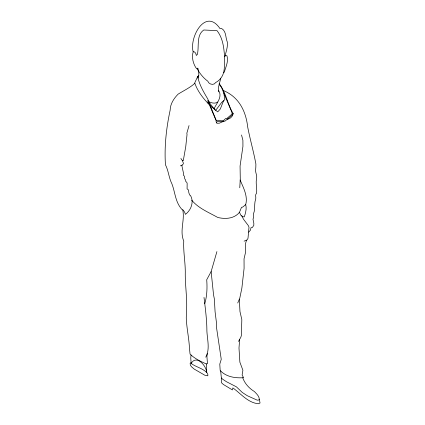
<?xml version="1.0" encoding="UTF-8"?>
<svg xmlns="http://www.w3.org/2000/svg" width="425" height="425" viewBox="0 0 425 425"><rect width="100%" height="100%" fill="white"/><g stroke="black" fill="none" stroke-linecap="round" stroke-linejoin="round"><path stroke-width="0.64" d="M218.439 91.89L218.535 87.082L220.777 78.248M239.764 187.765L240.274 178.946L240.067 166.074L242.935 146.397L242.903 140.308L241.543 134.98M182.267 160.241L183.366 163.157L183.228 164.023L182.038 165.15L181.98 166.271L183.536 173.373L183.43 175.196L184.307 176.093L184.753 178.798L185.677 180.168L185.805 181.592L186.724 182.224L187.154 183.387L187.09 188.955L188.025 189.444L188.551 190.384L188.865 192.897L189.778 195.192L190.331 195.224C194.273 201.546 191.266 210.093 185.406 214.359L184.663 212.192L183.122 210.077L181.9 209.408C175.212 202.082 175.233 192.382 171.87 183.733C168.736 177.538 168.571 170.797 165.442 164.778C164.262 146.545 166.297 128.068 170.154 110.165C170.266 103.934 173.82 98.457 178.096 94.164C183.733 90.615 189.885 87.816 194.847 83.295M244.115 241.161L247.127 239.859L247.998 238.351L249.002 227.178L248.359 225.627L243.541 219.279L241.66 215.815M239.647 339.362L238.993 348.048L239.875 362.169L242.903 370.271L242.117 374.967L243.578 377.697C235.333 378.314 225.941 376.895 220.166 370.425L219.789 364.113L221.25 359.316L216.405 326.804L216.5 323.032L215.077 311.722L214.343 298.839L213.547 294.876L211.14 271.586L216.915 251.595M191.032 354.992L190.767 358.009L191.149 363.476C195.994 367.062 202.433 368.156 206.895 372.645L207.841 374.372L207.83 375.817L204.797 375.211L194.145 369.049L191.521 366.796L190.357 365.176L190.129 363.253L191.038 362.663M207.262 353.589L206.922 356.612L207.48 363.641L206.263 363.928C200.526 361.324 194.533 358.588 190.055 354.062L189.47 348.293C189.003 338.114 186.623 328.089 186.272 317.858L186.458 311.961C187.473 298.616 184.981 285.372 185.289 272.043C185.284 261.715 183.223 251.462 183.749 241.076C179.43 230.881 184.997 220.341 182.766 209.881M197.2 68.861C199.867 73.525 203.368 78.003 207.767 81.17C208.776 84.4 213.993 85.786 215.725 82.455A22.599 15.374 82.7 0 0 220.092 79.055C225.765 73.116 224.15 63.888 224.538 56.419C223.927 47.526 222.764 37.809 217 30.642L203.772 29.994C196.063 35.312 199.293 46.474 197.365 54.458L196.313 55.452L195.771 53.396L194.947 52.344L193.917 51.675L193.173 51.898C191.441 57.269 193.226 64.276 196.642 68.802L197.588 68.643L197.853 68.08C198.544 71.373 199.548 74.959 198.066 78.189C199.872 85.802 204.048 92.708 208.016 99.386L208.091 103.365M245.703 204.632L242.627 207.129L241.533 207.267L239.466 212.319L240.922 215.342L243.429 216.888L244.322 216.851C245.501 213.143 246.893 208.569 245.703 204.632C248.03 196.063 243.371 187.712 240.136 180.009M204.776 303.668C207.028 295.943 207.336 287.741 206.709 279.772L211.14 271.586M246.458 240.146L245.507 243.791L245.544 252.365L244.04 258.862L244.088 268.361L241.873 288.07L239.796 298.1L237.734 303.004M189.04 125.582L186.846 133.179L187.032 134.539L185.762 146.551L183.276 160.677L181.932 160.097L180.891 158.445M223.794 93.001L224.852 99.694L223.582 100.736L220.304 109.007L217.712 111.897L210.221 105.639M205.764 357.202C210.178 349.153 207.267 339.612 206.89 330.958C206.858 319.717 205.349 308.571 204.005 297.399M198.826 75.788L197.731 76.415L194.714 82.949C197.63 91.348 203.15 98.414 209.323 104.683M219.178 83.55C225.962 92.422 227.465 104.21 233.213 113.656L231.907 115.414L225.059 121.077L217.09 121.731L216.437 122.804L217.053 123.277L219.396 123.181L223.948 121.162M214.083 108.726C216.633 103.052 222.902 96.714 218.471 90.265M238.473 341.461L240.826 337.253L241.352 335.564L241.83 319.637L239.971 311.557L239.344 299.173M191.149 363.476C196.456 354.211 206.47 365.925 206.731 372.544L206.476 363.88M215.624 110.431L221.722 102.361L223.582 100.736M242.723 377.777C244.837 383.669 249.124 388.312 254.4 391.547C256.472 393.757 259.16 396.015 259.319 399.272L258.719 400.026L257.205 400.153L247.238 395.691L242.277 392.45L236.412 386.846L226.461 381.714L222.689 379.222L221.361 377.984L220.655 370.855M248.742 232.151L250.495 230.053L251.005 227.657L252.227 227.603L253.794 225.436L253.842 223.348L252.981 219.135L253.651 217.467L253.406 213.982C255.563 209.334 253.837 203.958 255.675 199.139C256.248 197.163 254.814 194.947 256.541 193.263C257.279 188.509 255.558 183.696 256.477 179.015C257.635 175.275 254.665 172.104 255.749 168.279C255.866 166.866 255.85 165.442 255.893 164.023C253.619 151.619 250.097 139.501 247.706 127.086C245.894 110.936 238.797 96.905 223.252 90.467M239.466 212.319C234.287 218.785 225.192 219.348 217.696 217.435C208.744 212.378 198.411 208.33 191.749 200.202M216.437 122.804C214.216 117.635 221.499 122.267 223.847 120.254L225.696 118.448L226.743 118.554L232.183 113.921L231.694 111.828L227.2 101.23L227.582 100.927M210.593 107.69L210.954 107.451M217.595 101.989C215.093 104.056 211.682 102.919 209.01 101.835M180.402 165.851L182.038 165.15M232.183 113.921L233.213 113.656L231.923 116.572L230.302 118.092L228.145 119.138L227.051 119.138M225.186 55.712L226.498 55.601L226.992 55.93C228.666 61.407 225.781 66.927 224.304 72.128L223.906 72.484L223.587 72.245M224.538 56.419L224.862 56.775C225.93 51.924 227.991 47.032 227.29 41.995C225.367 37.581 226.44 31.259 221.637 28.517L219.975 28.571C205.642 7.31 189.109 37.15 193.173 51.898M215.002 109.878L210.524 104.242L208.043 100.289L216.171 120.27M219.056 84.086L221.505 87.465L227.2 101.23M216.017 120.376L208.048 101.66M259.319 399.272L260.052 403.001L258.432 403.75C247.775 402.772 240.986 393.646 232.857 387.929L232.379 389.922L223.348 384.45L221.462 382.739L221.361 377.984M197.731 76.415L198.066 78.189"/></g></svg>
